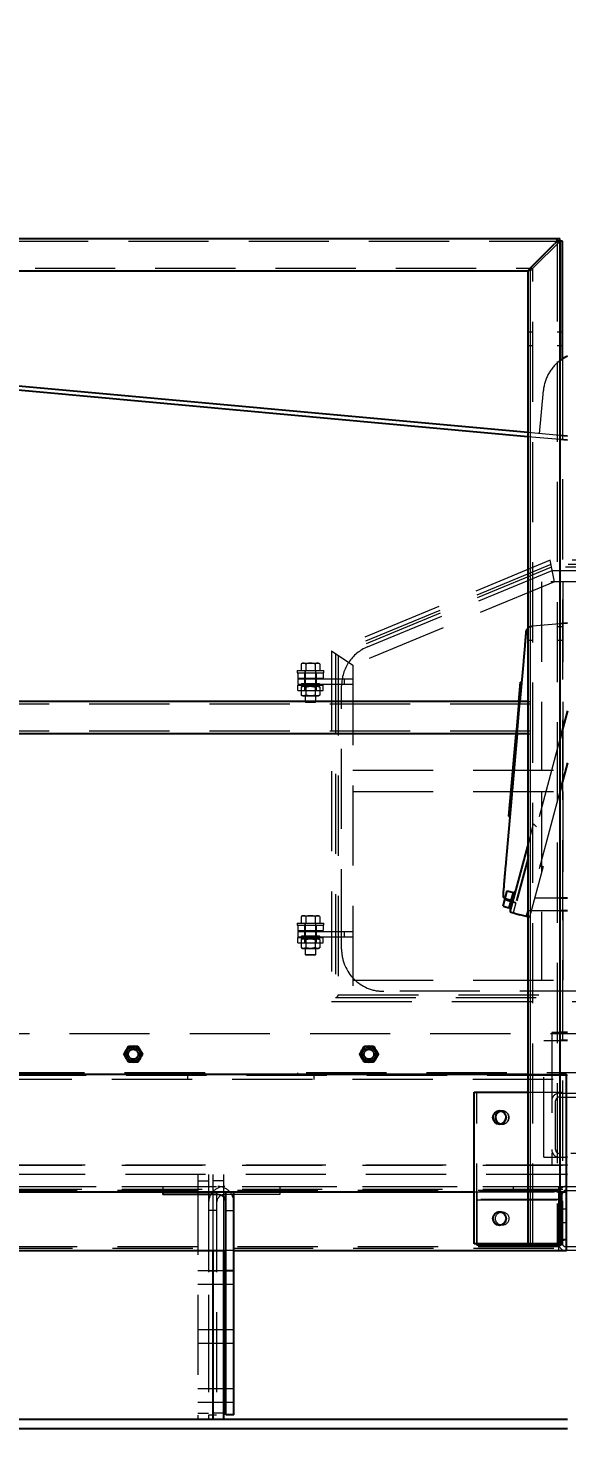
# Model space of a CAD drawing. Header units: millimetres. Extents: x 1293 to 41893, y 1011 to 26911.
# Drawn here: x 12659 to 13086, y 6143 to 7252 of the extents above; entities that cross this region are included whole.
import ezdxf

# ---------------------------------------------------------------- set-up
doc = ezdxf.new("R2010")
doc.units = ezdxf.units.MM
doc.header["$LTSCALE"] = 50
doc.linetypes.add('HIDDEN', pattern=[1.905, 1.27, -0.635])
doc.layers.add('CAPA_1', color=7, linetype='Continuous')
doc.layers.add('STRUC', color=4, linetype='Continuous')
doc.styles.add('SLDTEXTSTYLE0', font='TXT', dxfattribs={"width": 0.75})
doc.dimstyles.new('SLDDIMSTYLE0', dxfattribs={"dimtxt": 100, "dimasz": 100, "dimexe": 0, "dimexo": 0.0625, "dimgap": 25, "dimtad": 2, "dimdec": 0, "dimlfac": 1.5, "dimrnd": 1e-09, "dimzin": 12, "dimdsep": 46, "dimtxsty": 'SLDTEXTSTYLE0', "dimsah": 1, "dimcen": 0.09, "dimadec": 0, "dimazin": 3, "dimtfac": 1, "dimtdec": 0, "dimtofl": 0, "dimtmove": 0, "dimatfit": 3, "dimfxl": 1, "dimfrac": 2, "dimtolj": 1, "dimtzin": 12, "dimarcsym": 0})
doc.dimstyles.new('SLDDIMSTYLE1', dxfattribs={"dimtxt": 100, "dimasz": 100, "dimexe": 0, "dimexo": 0.0625, "dimgap": 25, "dimtad": 2, "dimdec": 4, "dimlfac": 75, "dimzin": 12, "dimdsep": 46, "dimtxsty": 'SLDTEXTSTYLE0', "dimsah": 1, "dimcen": 0.09, "dimadec": 0, "dimazin": 3, "dimtfac": 1, "dimtdec": 0, "dimtofl": 0, "dimtmove": 0, "dimatfit": 3, "dimfxl": 1, "dimfrac": 2, "dimtolj": 1, "dimtzin": 12, "dimarcsym": 0})

# ---------------------------------------------------------------- blocks, each defined once
blk = doc.blocks.new('_D_3')
at = {"layer": 'CAPA_1', "transparency": 16777216}
blk.add_arc((9899.3, 4708.5), 5214.3, 0, 13, dxfattribs=at)
for points in [[(14979.9, 5881.5), (14986.5, 5780.5), (15016.5, 5787.1)], [(15113.6, 4708.5), (15128, 4808.6), (15097.2, 4808.3)]]:
    blk.add_solid(points, dxfattribs=at)
at = {"layer": 'CAPA_1', "transparency": 16777216, "insert": (15196.8, 5413.3), "char_height": 100, "attachment_point": 1, "rotation": 276.5, "style": 'SLDTEXTSTYLE0'}
blk.add_mtext('13°', dxfattribs=at)
blk = doc.blocks.new('_D_5')
at = {"layer": 'CAPA_1', "transparency": 16777216}
for p, q in [((11574.4, 7831.2), (17588.1, 7831.2)), ((17538.1, 7831.2), (17538.1, 4708.5)), ((16485.2, 4708.5), (17588.1, 4708.5))]:
    blk.add_line(p, q, dxfattribs=at)
for points in [[(17538.1, 7831.2), (17522.7, 7731.2), (17553.4, 7731.2)], [(17538.1, 4708.5), (17553.4, 4808.5), (17522.7, 4808.5)]]:
    blk.add_solid(points, dxfattribs=at)
at = {"layer": 'CAPA_1', "transparency": 16777216, "insert": (17409.2, 6122.1), "char_height": 100, "attachment_point": 1, "rotation": 90, "style": 'SLDTEXTSTYLE0'}
blk.add_mtext('4684', dxfattribs=at)
blk = doc.blocks.new('_D_15')
at = {"layer": 'CAPA_1', "transparency": 16777216}
for p, q in [((6530.1, 8742.4), (6530.1, 9415.6)), ((16745.2, 6492), (16745.2, 9415.6)), ((6530.1, 9365.6), (16745.2, 9365.6))]:
    blk.add_line(p, q, dxfattribs=at)
for points in [[(6530.1, 9365.6), (6630.1, 9350.3), (6630.1, 9381)], [(16745.2, 9365.6), (16645.2, 9381), (16645.2, 9350.3)]]:
    blk.add_solid(points, dxfattribs=at)
at = {"layer": 'CAPA_1', "transparency": 16777216, "insert": (11452.9, 9494.6), "char_height": 100, "attachment_point": 1, "style": 'SLDTEXTSTYLE0'}
blk.add_mtext('15323', dxfattribs=at)

msp = doc.modelspace()

# ---------------------------------------------------------------- linework, layer by layer
at = {"color": 7, "linetype": 'Continuous', "lineweight": 25}
for p, q in [((10357.5921497, 7085.5262403), (13080.519483, 7085.5262403)), ((13059.095483, 7064.1902403), (13076.367483, 7081.4622403)), ((13078.399483, 7083.4942403), (13076.367483, 7081.4622403)), ((13078.399483, 7083.4942403), (13078.399483, 7085.5262403)), ((13080.431483, 7083.4942403), (13078.399483, 7083.4942403)), ((13080.431483, 7083.4942403), (13080.431483, 6289.4929069)), ((13080.519483, 7083.4942403), (13080.431483, 7083.4062403)), ((13080.519483, 7083.4942403), (13080.519483, 7085.5262403)), ((13082.551483, 7083.4942403), (13080.519483, 7083.4942403)), ((13082.551483, 6990.281271), (13082.551483, 7083.4942403)), ((10380.9601497, 7060.1262403), (13055.031483, 7060.1262403)), ((13055.031483, 7060.1262403), (13059.095483, 7064.1902403)), ((13055.031483, 7060.1262403), (13055.031483, 6289.4929069)), ((13055.031483, 6931.8951062), (12424.0365401, 6989.5070301)), ((13055.031483, 6928.7068998), (12533.2555659, 6976.3467656)), ((13086.5101497, 6929.0209999), (13080.431483, 6929.5760022)), ((13086.5101497, 6925.8327935), (13080.431483, 6926.3877958)), ((13080.431483, 6780.6716645), (13086.5101497, 6781.1681689)), ((13049.0844366, 6718.8595736), (13051.8608568, 6750.5836098)), ((13049.1082757, 6734.4251817), (13047.7460068, 6718.8595736)), ((13049.1082757, 6734.4251817), (13050.4365319, 6734.3089355)), ((13055.031483, 6718.8595736), (11730.6958163, 6718.8595736)), ((13047.917915, 6720.8238379), (13049.2461712, 6720.7075917)), ((13086.5101497, 6711.7170859), (13080.431483, 6689.031193)), ((13055.031483, 6693.4595736), (11730.6958163, 6693.4595736)), ((13037.9331271, 6591.4420602), (13046.8614827, 6693.4595736)), ((13045.5230528, 6693.4595736), (13039.808583, 6628.1646834)), ((13086.5101497, 6670.5042506), (13080.431483, 6647.8183578)), ((13039.808583, 6628.1646834), (13041.1368393, 6628.0484372)), ((13041.0522245, 6552.3690084), (13055.031483, 6604.5403113)), ((13055.031483, 6594.2371025), (13046.1800755, 6561.2032001)), ((13035.5462197, 6556.8055999), (13038.8245942, 6569.0406604)), ((13038.8245942, 6569.0406604), (13043.6542234, 6567.7465652)), ((13040.5810458, 6554.731829), (13044.221767, 6568.3191856)), ((13045.2520879, 6568.043112), (13044.221767, 6568.3191856)), ((13037.185407, 6562.9231302), (13042.0150361, 6561.6290349)), ((13040.3758488, 6555.5115047), (13043.6542234, 6567.7465652)), ((13042.3151334, 6561.2035321), (13043.3454543, 6560.9274584)), ((13042.4876794, 6561.8474826), (13043.5180003, 6561.571409)), ((13043.9025569, 6567.1278771), (13043.5161865, 6567.2314047)), ((13080.431483, 6563.458367), (13086.5101497, 6563.458367)), ((13035.5462197, 6556.8055999), (13040.3758488, 6555.5115047)), ((13040.5138856, 6556.0266652), (13040.900256, 6555.9231375)), ((13040.5810458, 6554.731829), (13041.6113667, 6554.4557554)), ((13041.0522245, 6552.3690084), (13048.7434895, 6550.1635736)), ((13055.031483, 6548.4787108), (13048.7434895, 6550.1635736)), ((13086.5101497, 6553.0969069), (13080.431483, 6553.0969069)), ((13086.5101497, 6456.7969069), (13080.431483, 6456.7969069)), ((13086.5101497, 6450.6162403), (13080.431483, 6450.6162403)), ((12737.1990249, 6442.830801), (12737.1467599, 6442.7402754)), ((12737.1467599, 6436.480801), (12737.1990249, 6436.3902754)), ((12742.7244187, 6445.9605382), (12742.6198887, 6445.9605382)), ((12748.1975475, 6442.7402754), (12748.1452825, 6442.830801)), ((12748.1452825, 6436.3902754), (12748.1975475, 6436.480801)), ((12923.8656916, 6442.830801), (12923.8134266, 6442.7402754)), ((12923.8134266, 6436.480801), (12923.8656916, 6436.3902754)), ((12929.3910854, 6445.9605382), (12929.2865554, 6445.9605382)), ((12934.8642142, 6442.7402754), (12934.8119492, 6442.830801)), ((12934.8119492, 6436.3902754), (12934.8642142, 6436.480801)), ((12742.6198887, 6433.2605382), (12742.7244187, 6433.2605382)), ((12929.2865554, 6433.2605382), (12929.3910854, 6433.2605382)), ((11730.6958163, 6423.7929069), (13055.031483, 6423.7929069)), ((13080.431483, 6423.7929069), (13085.7268163, 6423.7929069)), ((13085.7268163, 6284.0929069), (13085.7268163, 6423.7929069)), ((13012.6981497, 6289.4929069), (13012.6981497, 6409.4929069)), ((13012.6981497, 6409.4929069), (13055.031483, 6409.4929069)), ((13086.5101497, 6357.9909069), (13085.7268163, 6357.9909069)), ((11773.0291497, 6330.6595736), (13012.6981497, 6330.6595736)), ((12766.043483, 6330.6595736), (12766.043483, 6328.5429069)), ((12809.693483, 6328.5429069), (12766.043483, 6328.5429069)), ((12816.043483, 6154.0929069), (12816.043483, 6330.6595736)), ((12822.393483, 6154.0929069), (12822.393483, 6330.6595736)), ((13081.493483, 6330.8289069), (13080.431483, 6330.8289069)), ((13080.431483, 6330.6595736), (13085.7268163, 6330.6595736)), ((13081.493483, 6330.8289069), (13081.493483, 6288.4955736)), ((13085.7268163, 6292.5595736), (13083.606763, 6292.5595736)), ((12089.0601497, 6284.0929069), (12816.043483, 6284.0929069)), ((12822.393483, 6284.0929069), (13085.7268163, 6284.0929069)), ((13080.431483, 6289.4929069), (13012.6981497, 6289.4929069)), ((13014.8268163, 6289.4929069), (13014.8268163, 6288.4955736)), ((13081.493483, 6288.4955736), (13014.8268163, 6288.4955736)), ((12822.393483, 6268.2262403), (12816.043483, 6268.2262403)), ((12822.393483, 6154.0929069), (12816.043483, 6154.0929069))]:
    msp.add_line(p, q, dxfattribs=at)
at = {"color": 1, "linetype": 'HIDDEN', "lineweight": 18}
for p, q in [((10357.5921497, 7083.4942403), (13078.399483, 7083.4942403)), ((13061.215483, 7064.1902403), (13078.487483, 7081.4622403)), ((13078.399483, 7083.4942403), (13078.399483, 6289.4929069)), ((13080.431483, 7083.4062403), (13078.487483, 7081.4622403)), ((13080.519483, 7083.4942403), (13080.431483, 7083.4942403)), ((13080.519483, 6289.4929069), (13080.519483, 7083.4942403)), ((10378.9281497, 7062.1582403), (13059.183483, 7062.1582403)), ((13057.151483, 7060.1262403), (13055.031483, 7060.1262403)), ((13057.063483, 7062.1582403), (13057.063483, 6289.4929069)), ((13057.151483, 7060.1262403), (13061.215483, 7064.1902403)), ((13057.151483, 6289.4929069), (13057.151483, 7060.1262403)), ((13059.183483, 6289.4929069), (13059.183483, 7062.1582403)), ((13057.063483, 7011.4512403), (13055.031483, 7011.4512403)), ((13059.183483, 7011.4512403), (13057.151483, 7011.4512403)), ((13080.431483, 7011.4512403), (13078.399483, 7011.4512403)), ((13082.551483, 7011.4512403), (13080.519483, 7011.4512403)), ((13055.031483, 7000.8679069), (13057.063483, 7000.8679069)), ((13057.151483, 7000.8679069), (13059.183483, 7000.8679069)), ((13078.399483, 7000.8679069), (13080.431483, 7000.8679069)), ((13080.519483, 7000.8679069), (13082.551483, 7000.8679069)), ((13082.551483, 6990.281271), (13082.551483, 6289.4929069)), ((13064.3050136, 6931.0484022), (13067.4328372, 6965.3059082)), ((13080.431483, 6929.5760022), (13055.031483, 6931.8951062)), ((13080.431483, 6926.3877958), (13055.031483, 6928.7068998)), ((13072.7475215, 6830.7855382), (12899.6721537, 6759.0953735)), ((13073.3790682, 6827.6105382), (12902.8471537, 6756.9739064)), ((13073.8000994, 6825.4938715), (12904.9638204, 6755.5595949)), ((13249.0054871, 6830.7855382), (13072.7475215, 6830.7855382)), ((13076.1157709, 6813.8522048), (13072.7475215, 6830.7855382)), ((13245.8304871, 6827.6105382), (13073.3790682, 6827.6105382)), ((13243.7138204, 6825.4938715), (13073.8000994, 6825.4938715)), ((13076.1157709, 6813.8522048), (12916.6054871, 6747.7808819)), ((12928.2493727, 6762.2733076), (13074.3388204, 6822.7855382)), ((13065.8721537, 6813.8522048), (13065.8721537, 6664.5855382)), ((13232.0721537, 6813.8522048), (13065.8721537, 6813.8522048)), ((13074.3388204, 6822.7855382), (13207.6721537, 6822.7855382)), ((13082.8054871, 6813.8522048), (13082.8054871, 6664.5855382)), ((13058.79375, 6778.9042983), (13080.431483, 6780.6716645)), ((13057.063483, 6778.1179069), (13055.031483, 6778.1179069)), ((13059.183483, 6778.1179069), (13057.151483, 6778.1179069)), ((13080.431483, 6778.1179069), (13078.399483, 6778.1179069)), ((13082.551483, 6778.1179069), (13080.519483, 6778.1179069)), ((12899.6721537, 6759.0953735), (12916.6054871, 6747.7808819)), ((12899.6721537, 6759.0953735), (12899.6721537, 6481.4522048)), ((12902.8471537, 6756.9739064), (12902.8471537, 6481.4522048)), ((13055.031483, 6767.5345736), (13057.063483, 6767.5345736)), ((13057.151483, 6767.5345736), (13059.183483, 6767.5345736)), ((13078.399483, 6767.5345736), (13080.431483, 6767.5345736)), ((13080.519483, 6767.5345736), (13082.551483, 6767.5345736)), ((12876.655272, 6749.3172182), (12875.6731386, 6748.7501832)), ((12875.6731386, 6748.7501832), (12875.6731386, 6743.4955382)), ((12876.655272, 6749.3172182), (12889.3557022, 6749.3172182)), ((12879.3393129, 6748.7501832), (12879.3393129, 6743.4955382)), ((12886.6716613, 6748.7501832), (12886.6716613, 6743.4955382)), ((12890.3378355, 6748.7501832), (12889.3557022, 6749.3172182)), ((12890.3378355, 6748.7501832), (12890.3378355, 6743.4955382)), ((12904.9638204, 6755.5595949), (12904.9638204, 6481.4522048)), ((12916.6054871, 6747.7808819), (12916.6054871, 6481.4522048)), ((12872.4221537, 6743.4955382), (12893.5888204, 6743.4955382)), ((12872.4221537, 6743.4955382), (12872.4221537, 6741.8022048)), ((12872.4221537, 6741.8022048), (12893.5888204, 6741.8022048)), ((12873.0054871, 6741.8022048), (12873.0054871, 6737.5688715)), ((12873.0054871, 6737.5688715), (12893.0054871, 6737.5688715)), ((12873.0054871, 6736.9022048), (12916.6054871, 6736.9022048)), ((12873.0054871, 6736.9022048), (12873.0054871, 6732.6688715)), ((12878.2429871, 6741.8022048), (12878.2429871, 6737.5688715)), ((12878.2429871, 6736.9022048), (12878.2429871, 6732.6688715)), ((12878.6874871, 6743.4955382), (12878.6874871, 6741.8022048)), ((12878.7721537, 6743.4955382), (12878.7721537, 6731.0834048)), ((12887.2388204, 6731.0834048), (12887.2388204, 6743.4955382)), ((12887.3234871, 6741.8022048), (12887.3234871, 6743.4955382)), ((12887.7679871, 6737.5688715), (12887.7679871, 6741.8022048)), ((12887.7679871, 6732.6688715), (12887.7679871, 6736.9022048)), ((12893.0054871, 6741.8022048), (12893.0054871, 6737.5688715)), ((12893.5888204, 6741.8022048), (12893.5888204, 6743.4955382)), ((12909.9388204, 6732.6688715), (12909.9388204, 6736.9022048)), ((12873.0054871, 6732.6688715), (12916.6054871, 6732.6688715)), ((12873.0054871, 6732.0022048), (12893.0054871, 6732.0022048)), ((12873.0054871, 6727.7688715), (12873.0054871, 6732.0022048)), ((12873.0054871, 6727.7688715), (12893.0054871, 6727.7688715)), ((12876.1686537, 6733.3355382), (12875.6394871, 6732.8063715)), ((12882.9474871, 6732.8063715), (12875.6394871, 6732.8063715)), ((12875.6394871, 6732.8063715), (12875.6394871, 6731.6125715)), ((12875.6394871, 6731.6125715), (12882.9474871, 6731.6125715)), ((12875.6394871, 6731.6125715), (12876.1686537, 6731.0834048)), ((12876.7028084, 6731.0834048), (12875.6733537, 6730.4890489)), ((12875.6733537, 6730.4890489), (12875.6733537, 6723.9561608)), ((12875.6733537, 6723.9561608), (12876.7028084, 6723.3618048)), ((12876.1686537, 6733.3355382), (12882.9677204, 6733.3355382)), ((12882.9516537, 6731.0834048), (12876.1686537, 6731.0834048)), ((12878.2091204, 6733.3355382), (12878.7382871, 6732.8063715)), ((12878.7382871, 6731.6125715), (12878.2091204, 6731.0834048)), ((12878.2429871, 6732.0022048), (12878.2429871, 6727.7688715)), ((12878.7382871, 6732.8063715), (12878.7382871, 6731.6125715)), ((12879.3390978, 6730.4888626), (12879.3390978, 6723.956347)), ((12882.9516537, 6733.3355382), (12882.9474871, 6732.8063715)), ((12882.9474871, 6731.6125715), (12882.9474871, 6732.8063715)), ((12882.9474871, 6731.6125715), (12882.9516537, 6731.0834048)), ((12882.9558597, 6731.0834048), (12882.9516537, 6731.0834048)), ((12882.9558597, 6731.0834048), (12889.8423204, 6731.0834048)), ((12882.9718871, 6732.8063715), (12882.9677204, 6733.3355382)), ((12882.9677204, 6731.0834048), (12882.9718871, 6731.6125715)), ((12882.9718871, 6732.8063715), (12882.9718871, 6731.6125715)), ((12883.0054871, 6731.0834048), (12883.0054871, 6733.3355382)), ((12883.0054871, 6733.3355382), (12889.8423204, 6733.3355382)), ((12890.3714871, 6732.8063715), (12883.0054871, 6732.8063715)), ((12883.0054871, 6731.6125715), (12890.3714871, 6731.6125715)), ((12886.6718764, 6730.4888626), (12886.6718764, 6723.956347)), ((12887.2726871, 6732.8063715), (12887.8018537, 6733.3355382)), ((12887.2726871, 6731.6125715), (12887.2726871, 6732.8063715)), ((12887.8018537, 6731.0834048), (12887.2726871, 6731.6125715)), ((12887.7679871, 6727.7688715), (12887.7679871, 6732.0022048)), ((12890.3376204, 6730.4890489), (12889.3081657, 6731.0834048)), ((12889.3081657, 6723.3618048), (12890.3376204, 6723.9561608)), ((12890.3714871, 6732.8063715), (12889.8423204, 6733.3355382)), ((12889.8423204, 6731.0834048), (12890.3714871, 6731.6125715)), ((12890.3376204, 6730.4890489), (12890.3376204, 6723.9561608)), ((12890.3714871, 6731.6125715), (12890.3714871, 6732.8063715)), ((12893.0054871, 6727.7688715), (12893.0054871, 6732.0022048)), ((12907.6721537, 6522.7855382), (12907.6721537, 6731.4773232)), ((13057.151483, 6716.8275736), (11730.6958163, 6716.8275736)), ((12876.7028084, 6723.3618048), (12889.3081657, 6723.3618048)), ((12878.7721537, 6723.3618048), (12878.7721537, 6718.6255515)), ((12878.7721537, 6718.6255515), (12887.2388204, 6718.6255515)), ((12878.7721537, 6718.6255515), (12879.3013204, 6718.0963848)), ((12886.7096537, 6718.0963848), (12879.3013204, 6718.0963848)), ((12886.7096537, 6718.0963848), (12887.2388204, 6718.6255515)), ((12887.2388204, 6718.6255515), (12887.2388204, 6723.3618048)), ((13047.7460068, 6718.8595736), (13045.5230528, 6693.4595736)), ((13046.8614827, 6693.4595736), (13049.0844366, 6718.8595736)), ((13055.031483, 6718.8595736), (13057.151483, 6718.8595736)), ((13047.1274411, 6711.7916956), (13048.4556974, 6711.6754494)), ((13057.151483, 6695.4915736), (11730.6958163, 6695.4915736)), ((13045.9370805, 6698.1903518), (13047.2653367, 6698.0741056)), ((13055.031483, 6693.4595736), (13057.151483, 6693.4595736)), ((13044.9606128, 6687.0329995), (13046.288869, 6686.9167533)), ((13080.431483, 6689.031193), (13055.031483, 6594.2371025)), ((13043.7702521, 6673.4316557), (13045.0985083, 6673.3154095)), ((12916.6054871, 6664.5855382), (13232.0721537, 6664.5855382)), ((13042.9797782, 6664.3995133), (13044.3080345, 6664.2832672)), ((12916.6054871, 6647.6522048), (13232.0721537, 6647.6522048)), ((13041.7894176, 6650.7981695), (13043.1176738, 6650.6819234)), ((13080.431483, 6647.8183578), (13056.4832843, 6558.4424636)), ((13065.8721537, 6647.6522048), (13065.8721537, 6498.3855382)), ((13082.8054871, 6647.6522048), (13082.8054871, 6498.3855382)), ((13040.9989437, 6641.7660272), (13042.3271999, 6641.649781)), ((13055.031483, 6604.5403113), (13059.7143712, 6622.017088)), ((13059.7143712, 6622.017088), (13061.8825368, 6619.8055834)), ((13067.2511512, 6588.3254812), (13056.4708961, 6548.0930212)), ((13045.6624374, 6559.2713485), (13039.6820652, 6560.8737844)), ((13041.2712299, 6557.3076312), (13042.3015508, 6557.0315576)), ((13044.5619038, 6565.4673098), (13043.5315829, 6565.7433834)), ((13045.7456934, 6559.5820639), (13043.6159795, 6551.6338634)), ((13060.5880281, 6563.458367), (13080.431483, 6563.458367)), ((12876.655272, 6549.3172182), (12875.6731386, 6548.7501832)), ((12875.6731386, 6548.7501832), (12875.6731386, 6543.4955382)), ((12876.655272, 6549.3172182), (12889.3557022, 6549.3172182)), ((12879.3393129, 6548.7501832), (12879.3393129, 6543.4955382)), ((12886.6716613, 6548.7501832), (12886.6716613, 6543.4955382)), ((12890.3378355, 6548.7501832), (12889.3557022, 6549.3172182)), ((12890.3378355, 6548.7501832), (12890.3378355, 6543.4955382)), ((13053.8950939, 6548.7832054), (13055.0509467, 6553.0969069)), ((13055.031483, 6548.4787108), (13056.4708961, 6548.0930212)), ((13080.431483, 6553.0969069), (13055.0509467, 6553.0969069)), ((12872.4221537, 6543.4955382), (12893.5888204, 6543.4955382)), ((12872.4221537, 6543.4955382), (12872.4221537, 6541.8022048)), ((12872.4221537, 6541.8022048), (12893.5888204, 6541.8022048)), ((12873.0054871, 6541.8022048), (12873.0054871, 6537.5688715)), ((12873.0054871, 6537.5688715), (12893.0054871, 6537.5688715)), ((12873.0054871, 6536.9022048), (12916.6054871, 6536.9022048)), ((12873.0054871, 6536.9022048), (12873.0054871, 6532.6688715)), ((12878.2429871, 6541.8022048), (12878.2429871, 6537.5688715)), ((12878.2429871, 6536.9022048), (12878.2429871, 6532.6688715)), ((12878.6874871, 6543.4955382), (12878.6874871, 6541.8022048)), ((12878.7721537, 6543.4955382), (12878.7721537, 6531.0834048)), ((12887.2388204, 6531.0834048), (12887.2388204, 6543.4955382)), ((12887.3234871, 6541.8022048), (12887.3234871, 6543.4955382)), ((12887.7679871, 6537.5688715), (12887.7679871, 6541.8022048)), ((12887.7679871, 6532.6688715), (12887.7679871, 6536.9022048)), ((12893.0054871, 6541.8022048), (12893.0054871, 6537.5688715)), ((12893.5888204, 6541.8022048), (12893.5888204, 6543.4955382)), ((12909.9388204, 6532.6688715), (12909.9388204, 6536.9022048)), ((12873.0054871, 6532.6688715), (12916.6054871, 6532.6688715)), ((12873.0054871, 6532.0022048), (12893.0054871, 6532.0022048)), ((12873.0054871, 6527.7688715), (12873.0054871, 6532.0022048)), ((12873.0054871, 6527.7688715), (12893.0054871, 6527.7688715)), ((12876.1686537, 6533.3355382), (12875.6394871, 6532.8063715)), ((12882.9474871, 6532.8063715), (12875.6394871, 6532.8063715)), ((12875.6394871, 6532.8063715), (12875.6394871, 6531.6125715)), ((12875.6394871, 6531.6125715), (12882.9474871, 6531.6125715)), ((12875.6394871, 6531.6125715), (12876.1686537, 6531.0834048)), ((12876.7028084, 6531.0834048), (12875.6733537, 6530.4890489)), ((12875.6733537, 6530.4890489), (12875.6733537, 6523.9561608)), ((12875.6733537, 6523.9561608), (12876.7028084, 6523.3618048)), ((12876.1686537, 6533.3355382), (12882.9516537, 6533.3355382)), ((12882.9516537, 6531.0834048), (12876.1686537, 6531.0834048)), ((12878.2091204, 6533.3355382), (12878.7382871, 6532.8063715)), ((12878.7382871, 6531.6125715), (12878.2091204, 6531.0834048)), ((12878.2429871, 6532.0022048), (12878.2429871, 6527.7688715)), ((12878.7382871, 6532.8063715), (12878.7382871, 6531.6125715)), ((12879.3390978, 6530.4888626), (12879.3390978, 6523.956347)), ((12882.9516537, 6533.3355382), (12882.9474871, 6532.8063715)), ((12882.9474871, 6531.6125715), (12882.9474871, 6532.8063715)), ((12882.9474871, 6531.6125715), (12882.9516537, 6531.0834048)), ((12882.9516537, 6533.3355382), (12882.9677204, 6533.3355382)), ((12882.9558597, 6531.0834048), (12882.9516537, 6531.0834048)), ((12882.9558597, 6531.0834048), (12883.0054871, 6531.0834048)), ((12882.9718871, 6532.8063715), (12882.9677204, 6533.3355382)), ((12882.9677204, 6531.0834048), (12882.9718871, 6531.6125715)), ((12882.9718871, 6532.8063715), (12882.9718871, 6531.6125715)), ((12883.0054871, 6533.3355382), (12889.8423204, 6533.3355382)), ((12883.0054871, 6531.0834048), (12883.0054871, 6533.3355382)), ((12890.3714871, 6532.8063715), (12883.0054871, 6532.8063715)), ((12883.0054871, 6531.6125715), (12890.3714871, 6531.6125715)), ((12889.8423204, 6531.0834048), (12883.0054871, 6531.0834048)), ((12886.6718764, 6530.4888626), (12886.6718764, 6523.956347)), ((12887.2726871, 6532.8063715), (12887.8018537, 6533.3355382)), ((12887.2726871, 6531.6125715), (12887.2726871, 6532.8063715)), ((12887.8018537, 6531.0834048), (12887.2726871, 6531.6125715)), ((12887.7679871, 6527.7688715), (12887.7679871, 6532.0022048)), ((12890.3376204, 6530.4890489), (12889.3081657, 6531.0834048)), ((12889.3081657, 6523.3618048), (12890.3376204, 6523.9561608)), ((12890.3714871, 6532.8063715), (12889.8423204, 6533.3355382)), ((12889.8423204, 6531.0834048), (12890.3714871, 6531.6125715)), ((12890.3376204, 6530.4890489), (12890.3376204, 6523.9561608)), ((12890.3714871, 6531.6125715), (12890.3714871, 6532.8063715)), ((12893.0054871, 6527.7688715), (12893.0054871, 6532.0022048)), ((12876.7028084, 6523.3618048), (12889.3081657, 6523.3618048)), ((12878.7721537, 6523.3618048), (12878.7721537, 6518.6255515)), ((12878.7721537, 6518.6255515), (12887.2388204, 6518.6255515)), ((12878.7721537, 6518.6255515), (12879.3013204, 6518.0963848)), ((12886.7096537, 6518.0963848), (12879.3013204, 6518.0963848)), ((12886.7096537, 6518.0963848), (12887.2388204, 6518.6255515)), ((12887.2388204, 6518.6255515), (12887.2388204, 6523.3618048)), ((12916.6054871, 6498.3855382), (13232.0721537, 6498.3855382)), ((12899.6721537, 6481.4522048), (13249.0054871, 6481.4522048)), ((12902.8471537, 6484.6272048), (13245.8304871, 6484.6272048)), ((12904.9638204, 6486.7438715), (13243.7138204, 6486.7438715)), ((13207.6721537, 6489.4522048), (12941.0054871, 6489.4522048)), ((12501.6721537, 6456.1188715), (13170.3388204, 6456.1188715)), ((13067.7268228, 6450.6162403), (13080.431483, 6450.6162403)), ((13067.7268228, 6357.9909069), (13067.7268228, 6450.6162403)), ((13080.431483, 6456.7969069), (13074.0768228, 6456.7969069)), ((13074.0768228, 6456.7969069), (13074.0768228, 6351.8102403)), ((12799.3388204, 6424.7855382), (12538.3388204, 6424.7855382)), ((12799.3388204, 6424.7855382), (12799.3388204, 6422.7855382)), ((12872.6721537, 6424.7855382), (12872.6721537, 6422.7855382)), ((13133.6721537, 6424.7855382), (12872.6721537, 6424.7855382)), ((13753.1804871, 6422.7855382), (11114.4971537, 6422.7855382)), ((13170.3388204, 6419.6105382), (12501.6721537, 6419.6105382)), ((12786.0054871, 6419.6105382), (12786.0054871, 6422.7855382)), ((12886.0054871, 6419.6105382), (12886.0054871, 6422.7855382)), ((13055.031483, 6423.7929069), (13080.431483, 6423.7929069)), ((13014.8181497, 6289.4929069), (13014.8181497, 6409.4929069)), ((13055.031483, 6409.4929069), (13082.551483, 6409.4929069)), ((13077.1248228, 6364.0869069), (13077.1248228, 6402.6949069)), ((13080.1728228, 6408.7909069), (13152.6474895, 6408.7909069)), ((13080.1728228, 6405.7429069), (13152.6474895, 6405.7429069)), ((13067.7268228, 6357.9909069), (13085.7268163, 6357.9909069)), ((13152.6474895, 6361.0389069), (13080.1728228, 6361.0389069)), ((10352.393483, 6351.8262403), (13085.7268163, 6351.8262403)), ((10352.393483, 6334.8929069), (13085.7268163, 6334.8929069)), ((10352.393483, 6332.8609069), (13085.7268163, 6332.8609069)), ((12766.043483, 6334.8929069), (12766.043483, 6330.6595736)), ((12802.393483, 6330.6595736), (12802.393483, 6154.0929069)), ((12808.743483, 6330.6595736), (12808.743483, 6154.0929069)), ((12858.743483, 6328.5429069), (12815.093483, 6328.5429069)), ((12858.743483, 6334.8929069), (12858.743483, 6328.5429069)), ((13012.6981497, 6330.6595736), (13080.431483, 6330.6595736)), ((13080.431483, 6330.8289069), (13014.8268163, 6330.8289069)), ((13014.8268163, 6330.8289069), (13014.8268163, 6289.4929069)), ((13081.493483, 6324.4789069), (13014.8268163, 6324.4789069)), ((13014.8268163, 6324.3095736), (13081.493483, 6324.3095736)), ((13043.393483, 6334.8929069), (13043.393483, 6332.7728536)), ((12808.743483, 6315.8429069), (12802.393483, 6315.8429069)), ((12816.043483, 6315.8429069), (12822.393483, 6315.8429069)), ((13085.7268163, 6316.8512403), (13081.493483, 6316.8512403)), ((13081.493483, 6306.2679069), (13085.7268163, 6306.2679069)), ((12440.5961497, 6286.1249069), (13085.7268163, 6286.1249069)), ((12822.393483, 6284.0929069), (12816.043483, 6284.0929069)), ((13014.8268163, 6288.3262403), (13014.8268163, 6288.4955736)), ((13014.8268163, 6288.3262403), (13081.493483, 6288.3262403)), ((13082.551483, 6289.4929069), (13080.431483, 6289.4929069)), ((13081.493483, 6288.3262403), (13081.493483, 6288.4955736)), ((12802.393483, 6268.2262403), (12808.743483, 6268.2262403)), ((12805.8601497, 6268.0512403), (12802.393483, 6268.0512403)), ((12822.393483, 6268.0512403), (12816.043483, 6268.0512403)), ((12802.393483, 6257.4679069), (12805.8601497, 6257.4679069)), ((12816.043483, 6257.4679069), (12822.393483, 6257.4679069)), ((12805.8601497, 6221.3845736), (12802.393483, 6221.3845736)), ((12822.393483, 6221.3845736), (12816.043483, 6221.3845736)), ((12802.393483, 6210.8012403), (12805.8601497, 6210.8012403)), ((12816.043483, 6210.8012403), (12822.393483, 6210.8012403)), ((12805.8601497, 6174.7179069), (12802.393483, 6174.7179069)), ((12822.393483, 6174.7179069), (12816.043483, 6174.7179069)), ((12802.393483, 6164.1345736), (12805.8601497, 6164.1345736)), ((12816.043483, 6164.1345736), (12822.393483, 6164.1345736)), ((12802.393483, 6154.0929069), (12808.743483, 6154.0929069))]:
    msp.add_line(p, q, dxfattribs=at)
for centre, radius in [((12742.6721537, 6439.6105382), 6.3026787), ((12742.6721537, 6439.6105382), 5.2916667), ((12742.6721537, 6439.6105382), 4.2333333), ((12742.6721537, 6439.6105382), 3.7041667), ((12929.3388204, 6439.6105382), 6.3026787), ((12929.3388204, 6439.6105382), 5.2916667), ((12929.3388204, 6439.6105382), 4.2333333), ((12929.3388204, 6439.6105382), 3.7041667), ((13034.8181497, 6389.4929069), 5.2916667), ((13034.8181497, 6309.4929069), 5.2916667), ((13034.8268163, 6309.4929069), 5.2916667)]:
    msp.add_circle(centre, radius, dxfattribs=at)
at = {"color": 7, "linetype": 'Continuous', "lineweight": 25}
for centre in [(13032.6981497, 6389.4929069), (13032.6981497, 6309.4929069)]:
    msp.add_circle(centre, 5.2916667, dxfattribs=at)
for centre, radius, start, end in [((13100.628095, 6962.2750715), 33.3333333, 115.0581813282, 127.2935148632), ((12742.6721537, 6439.6105382), 6.3502151, 150.4715742458, 209.5284257542), ((12742.6721537, 6439.6105382), 6.3502151, 90.4715742458, 149.5284257542), ((12742.6721537, 6439.6105382), 6.3502151, 210.4715742458, 269.5284257543), ((12742.6721537, 6439.6105382), 6.3502151, 30.4715742458, 89.5284257542), ((12742.6721537, 6439.6105382), 6.3502151, 270.4715742458, 329.5284257542), ((12742.6721537, 6439.6105382), 6.3502151, 330.4715742458, 29.5284257542), ((12929.3388204, 6439.6105382), 6.3502151, 150.4715742458, 209.5284257542), ((12929.3388204, 6439.6105382), 6.3502151, 90.4715742458, 149.5284257542), ((12929.3388204, 6439.6105382), 6.3502151, 210.4715742458, 269.5284257542), ((12929.3388204, 6439.6105382), 6.3502151, 30.4715742458, 89.5284257543), ((12929.3388204, 6439.6105382), 6.3502151, 270.4715742457, 329.5284257542), ((12929.3388204, 6439.6105382), 6.3502151, 330.4715742458, 29.5284257542), ((13034.8268163, 6389.4929069), 5.2916667, 101.6032718064, 253.7954941704), ((13032.693483, 6389.6622403), 5.2916667, 180.5740813911, 0), ((12809.693483, 6322.1929069), 6.35, 0, 90), ((13077.2601497, 6326.4262403), 4.2333333, 0, 41.4845943734), ((13032.693483, 6309.6622403), 5.2916667, 181.5348943233, 0), ((13083.606763, 6294.6728536), 2.11328, 180, 270)]:
    msp.add_arc(centre, radius, start, end, dxfattribs=at)
at = {"color": 1, "linetype": 'HIDDEN', "lineweight": 18}
for centre, radius, start, end in [((13100.628095, 6962.2750715), 33.3333333, 127.2935148632, 174.7831702053), ((12941.0054871, 6731.4773232), 33.3333333, 112.5, 180), ((12941.0054871, 6522.7855382), 33.3333333, 180, 270), ((12902.8471537, 6486.7438715), 2.1166667, 270, 0), ((13080.1728228, 6402.6949069), 6.096, 90, 180), ((13080.1728228, 6402.6949069), 3.048, 90, 180), ((13032.693483, 6389.6622403), 5.2916667, 0, 180.5740813911), ((13034.8268163, 6389.4929069), 5.2916667, 253.7955086005, 101.6032718064), ((13080.1728228, 6364.0869069), 6.096, 180, 270), ((13080.1728228, 6364.0869069), 3.048, 180, 270), ((12815.093483, 6322.1929069), 12.7, 90, 180), ((12815.093483, 6322.1929069), 6.35, 90, 180), ((12809.693483, 6322.1929069), 12.7, 0, 90), ((13045.506763, 6332.7728536), 2.11328, 180, 270), ((13077.2601497, 6326.4262403), 4.2333333, 41.4845943734, 90), ((13032.693483, 6309.6622403), 5.2916667, 0, 181.5348943233)]:
    msp.add_arc(centre, radius, start, end, dxfattribs=at)
at = {"color": 7, "linetype": 'Continuous', "lineweight": 25}
for points, knots in [([(13051.8608568, 6750.5836098), (13051.9752905, 6751.8911574), (13052.2094931, 6754.567212), (13052.5560451, 6758.5269972), (13052.8918259, 6762.3637084), (13053.1997863, 6765.882537), (13053.4624451, 6768.8837387), (13053.6690966, 6771.2449883), (13053.812917, 6772.8883138), (13053.8994683, 6773.87727), (13053.909837, 6773.9957446), (13053.9149049, 6774.053652)], [0, 0, 0, 0, 0.10526166694, 0.21543075475, 0.32934023731, 0.44558027214, 0.56258379449, 0.67667876764, 0.78846434851, 0.89660672517, 1, 1, 1, 1]), ([(13053.9149049, 6774.053652), (13054.0143252, 6774.681112), (13054.1726417, 6775.6802762), (13054.7986124, 6776.4605358), (13055.031483, 6776.7508041)], [0, 0, 0, 0, 0.6279848866, 1, 1, 1, 1]), ([(13036.3773612, 6573.6655098), (13036.4551739, 6574.5546158), (13036.6123573, 6576.3506307), (13036.887331, 6579.4925454), (13037.2027746, 6583.096879), (13037.5552004, 6587.1237801), (13037.8077587, 6590.0095719), (13037.9331271, 6591.4420602)], [0, 0, 0, 0, 0.1831661528, 0.3699999078, 0.5587434402, 0.7809630929, 1, 1, 1, 1]), ([(13035.7494085, 6566.4903734), (13035.7537265, 6566.539711), (13035.7624212, 6566.6390586), (13035.8330868, 6567.4465016), (13035.9533391, 6568.8205329), (13036.1292309, 6570.8303137), (13036.2952191, 6572.726935), (13036.3773612, 6573.6655098)], [0, 0, 0, 0, 0.18568484031, 0.37390032454, 0.56277868374, 0.78363373437, 1, 1, 1, 1]), ([(13037.0906088, 6562.5693386), (13036.9534344, 6562.6974295), (13036.3637404, 6563.2480749), (13035.794881, 6564.6382434), (13035.764566, 6565.8729967), (13035.7494085, 6566.4903734)], [0, 0, 0, 0, 0.1316183441, 0.565809172, 1, 1, 1, 1]), ([(12735.3398053, 6439.6105382), (12735.4540548, 6439.808424), (12736.0423268, 6440.827341), (12736.6539341, 6441.8866759), (12737.1467599, 6442.7402754)], [0, 0, 0, 0, 0.1942119601, 1, 1, 1, 1]), ([(12737.1467599, 6436.480801), (12736.9416416, 6436.8360764), (12736.3296992, 6437.8959917), (12735.7350997, 6438.9258682), (12735.3398053, 6439.6105382)], [0, 0, 0, 0, 0.3351922062, 1, 1, 1, 1]), ([(12737.1990249, 6442.830801), (12737.4041432, 6443.1860764), (12738.0160857, 6444.2459917), (12738.6106852, 6445.2758682), (12739.0059795, 6445.9605382)], [0, 0, 0, 0, 0.3351922062, 1, 1, 1, 1]), ([(12739.0059795, 6433.2605382), (12738.8917301, 6433.458424), (12738.3034581, 6434.477341), (12737.6918508, 6435.5366759), (12737.1990249, 6436.3902754)], [0, 0, 0, 0, 0.1942119601, 1, 1, 1, 1]), ([(12739.0059795, 6445.9605382), (12739.4306534, 6445.9605382), (12740.6116315, 6445.9605382), (12741.8358763, 6445.9605382), (12742.6198887, 6445.9605382)], [0, 0, 0, 0, 0.3595950484, 1, 1, 1, 1]), ([(12742.7244187, 6445.9605382), (12743.3483193, 6445.9605382), (12744.5728074, 6445.9605382), (12745.7573386, 6445.9605382), (12746.3383279, 6445.9605382)], [0, 0, 0, 0, 0.5095195514, 1, 1, 1, 1]), ([(12746.3383279, 6445.9605382), (12746.4525774, 6445.7626523), (12747.0408494, 6444.7437353), (12747.6524567, 6443.6844004), (12748.1452825, 6442.830801)], [0, 0, 0, 0, 0.1942119601, 1, 1, 1, 1]), ([(12748.1452825, 6436.3902754), (12747.9401642, 6436.035), (12747.3282218, 6434.9750846), (12746.7336223, 6433.9452081), (12746.3383279, 6433.2605382)], [0, 0, 0, 0, 0.3351922062, 1, 1, 1, 1]), ([(12748.1975475, 6442.7402754), (12748.4026659, 6442.385), (12749.0146083, 6441.3250846), (12749.6092078, 6440.2952081), (12750.0045022, 6439.6105382)], [0, 0, 0, 0, 0.3351922062, 1, 1, 1, 1]), ([(12750.0045022, 6439.6105382), (12749.8902527, 6439.4126523), (12749.3019807, 6438.3937353), (12748.6903734, 6437.3344004), (12748.1975475, 6436.480801)], [0, 0, 0, 0, 0.1942119601, 1, 1, 1, 1]), ([(12922.006472, 6439.6105382), (12922.1207214, 6439.808424), (12922.7089934, 6440.827341), (12923.3206007, 6441.8866759), (12923.8134266, 6442.7402754)], [0, 0, 0, 0, 0.1942119601, 1, 1, 1, 1]), ([(12923.8134266, 6436.480801), (12923.6083083, 6436.8360764), (12922.9963658, 6437.8959917), (12922.4017664, 6438.9258682), (12922.006472, 6439.6105382)], [0, 0, 0, 0, 0.3351922062, 1, 1, 1, 1]), ([(12923.8656916, 6442.830801), (12924.0708099, 6443.1860764), (12924.6827523, 6444.2459917), (12925.2773518, 6445.2758682), (12925.6726462, 6445.9605382)], [0, 0, 0, 0, 0.3351922062, 1, 1, 1, 1]), ([(12925.6726462, 6433.2605382), (12925.5583967, 6433.458424), (12924.9701247, 6434.477341), (12924.3585174, 6435.5366759), (12923.8656916, 6436.3902754)], [0, 0, 0, 0, 0.1942119601, 1, 1, 1, 1]), ([(12925.6726462, 6445.9605382), (12926.0973201, 6445.9605382), (12927.2782982, 6445.9605382), (12928.502543, 6445.9605382), (12929.2865554, 6445.9605382)], [0, 0, 0, 0, 0.3595950484, 1, 1, 1, 1]), ([(12929.3910854, 6445.9605382), (12930.014986, 6445.9605382), (12931.2394741, 6445.9605382), (12932.4240052, 6445.9605382), (12933.0049946, 6445.9605382)], [0, 0, 0, 0, 0.5095195514, 1, 1, 1, 1]), ([(12933.0049946, 6445.9605382), (12933.1192441, 6445.7626523), (12933.7075161, 6444.7437353), (12934.3191234, 6443.6844004), (12934.8119492, 6442.830801)], [0, 0, 0, 0, 0.1942119601, 1, 1, 1, 1]), ([(12934.8119492, 6436.3902754), (12934.6068309, 6436.035), (12933.9948885, 6434.9750846), (12933.400289, 6433.9452081), (12933.0049946, 6433.2605382)], [0, 0, 0, 0, 0.3351922062, 1, 1, 1, 1]), ([(12934.8642142, 6442.7402754), (12935.0693325, 6442.385), (12935.681275, 6441.3250846), (12936.2758744, 6440.2952081), (12936.6711688, 6439.6105382)], [0, 0, 0, 0, 0.3351922062, 1, 1, 1, 1]), ([(12936.6711688, 6439.6105382), (12936.5569194, 6439.4126523), (12935.9686474, 6438.3937353), (12935.3570401, 6437.3344004), (12934.8642142, 6436.480801)], [0, 0, 0, 0, 0.1942119601, 1, 1, 1, 1]), ([(12742.6198887, 6433.2605382), (12741.9959881, 6433.2605382), (12740.7715001, 6433.2605382), (12739.5869689, 6433.2605382), (12739.0059795, 6433.2605382)], [0, 0, 0, 0, 0.5095195514, 1, 1, 1, 1]), ([(12746.3383279, 6433.2605382), (12745.9136541, 6433.2605382), (12744.7326759, 6433.2605382), (12743.5084312, 6433.2605382), (12742.7244187, 6433.2605382)], [0, 0, 0, 0, 0.3595950484, 1, 1, 1, 1]), ([(12929.2865554, 6433.2605382), (12928.6626548, 6433.2605382), (12927.4381667, 6433.2605382), (12926.2536356, 6433.2605382), (12925.6726462, 6433.2605382)], [0, 0, 0, 0, 0.5095195514, 1, 1, 1, 1]), ([(12933.0049946, 6433.2605382), (12932.5803207, 6433.2605382), (12931.3993426, 6433.2605382), (12930.1750978, 6433.2605382), (12929.3910854, 6433.2605382)], [0, 0, 0, 0, 0.3595950484, 1, 1, 1, 1])]:
    msp.add_open_spline(points, degree=3, knots=knots, dxfattribs=at)
at = {"color": 1, "linetype": 'HIDDEN', "lineweight": 18}
for points, knots in [([(13055.031483, 6776.7508041), (13055.1684625, 6776.9642255), (13055.6415016, 6777.7012456), (13056.9649949, 6778.5487938), (13058.184165, 6778.7857968), (13058.79375, 6778.9042983)], [0, 0, 0, 0, 0.1692989471, 0.5846494735, 1, 1, 1, 1]), ([(12877.4800933, 6749.3172182), (12877.2749749, 6749.3025085), (12876.6630325, 6749.2586244), (12876.068433, 6748.9532191), (12875.6731386, 6748.7501832)], [0, 0, 0, 0, 0.3351922062, 1, 1, 1, 1]), ([(12879.3393129, 6748.7501832), (12879.2250634, 6748.814405), (12878.6367914, 6749.145084), (12878.0251841, 6749.2404076), (12877.5323583, 6749.3172182)], [0, 0, 0, 0, 0.1942119601, 1, 1, 1, 1]), ([(12882.9532221, 6749.3172182), (12882.3293215, 6749.2848229), (12881.1048334, 6749.2212428), (12879.9203022, 6748.9051973), (12879.3393129, 6748.7501832)], [0, 0, 0, 0, 0.5095195514, 1, 1, 1, 1]), ([(12886.6716613, 6748.7501832), (12886.2469874, 6748.8663404), (12885.0660093, 6749.1893626), (12883.8417645, 6749.2673041), (12883.0577521, 6749.3172182)], [0, 0, 0, 0, 0.3595950484, 1, 1, 1, 1]), ([(12888.4786159, 6749.3172182), (12888.2734975, 6749.3025085), (12887.6615551, 6749.2586244), (12887.0669556, 6748.9532191), (12886.6716613, 6748.7501832)], [0, 0, 0, 0, 0.3351922062, 1, 1, 1, 1]), ([(12890.3378355, 6748.7501832), (12890.223586, 6748.814405), (12889.635314, 6749.145084), (12889.0237067, 6749.2404076), (12888.5308809, 6749.3172182)], [0, 0, 0, 0, 0.19421196006, 1, 1, 1, 1]), ([(12875.6733537, 6730.4890489), (12875.991518, 6730.6528414), (12876.6347463, 6730.9839786), (12877.5877667, 6731.105062), (12878.4987817, 6730.9271855), (12879.0572867, 6730.63586), (12879.3390978, 6730.4888626)], [0, 0, 0, 0, 0.2646061211, 0.5349506065, 0.7653448938, 1, 1, 1, 1]), ([(12879.3390978, 6723.956347), (12879.0209229, 6723.7925225), (12878.377674, 6723.4613211), (12877.4246428, 6723.3401386), (12876.5136375, 6723.5179238), (12875.955154, 6723.8091922), (12875.6733537, 6723.9561608)], [0, 0, 0, 0, 0.2646176718, 0.5349733347, 0.7653562273, 1, 1, 1, 1]), ([(12879.3390978, 6730.4888626), (12880.2242614, 6730.7063152), (12881.7125708, 6731.0719388), (12883.8888359, 6731.0702052), (12885.4462245, 6730.8231188), (12886.3655322, 6730.5724079), (12886.6718764, 6730.4888626)], [0, 0, 0, 0, 0.3661794341, 0.6156922034, 0.8719357593, 1, 1, 1, 1]), ([(12886.6718764, 6723.956347), (12886.3655273, 6723.8727996), (12885.4615537, 6723.626268), (12883.9050548, 6723.3764904), (12881.7280651, 6723.3695078), (12880.2242592, 6723.7389111), (12879.3390978, 6723.956347)], [0, 0, 0, 0, 0.1280647744, 0.377893031, 0.6338190398, 1, 1, 1, 1]), ([(12886.6718764, 6730.4888626), (12886.9900512, 6730.6526872), (12887.6333002, 6730.9838886), (12888.5863313, 6731.1050711), (12889.4973367, 6730.9272859), (12890.0558201, 6730.6360175), (12890.3376204, 6730.4890489)], [0, 0, 0, 0, 0.2646176718, 0.5349733347, 0.7653562273, 1, 1, 1, 1]), ([(12890.3376204, 6723.9561608), (12890.0194562, 6723.7923682), (12889.3762279, 6723.4612311), (12888.4232074, 6723.3401477), (12887.5121924, 6723.5180242), (12886.9536874, 6723.8093497), (12886.6718764, 6723.956347)], [0, 0, 0, 0, 0.2646061211, 0.5349506065, 0.7653448938, 1, 1, 1, 1]), ([(13064.6324263, 6588.8554755), (13065.1156789, 6588.7558334), (13065.9879572, 6588.5759779), (13066.8615426, 6588.4027422), (13067.2511512, 6588.3254812)], [0, 0, 0, 0, 0.5540119876, 1, 1, 1, 1]), ([(13039.6820652, 6560.8737844), (13039.0862438, 6561.0829645), (13038.0752152, 6561.4379151), (13037.3772484, 6562.2399574), (13037.0906088, 6562.5693386)], [0, 0, 0, 0, 0.58932199932, 1, 1, 1, 1]), ([(13045.7456934, 6559.5820639), (13045.2711017, 6559.7210939), (13044.4177901, 6559.9710685), (13043.5648052, 6560.221901), (13043.1862303, 6560.3332264)], [0, 0, 0, 0, 0.5561762577, 1, 1, 1, 1]), ([(12877.4800933, 6549.3172182), (12877.2749749, 6549.3025085), (12876.6630325, 6549.2586244), (12876.068433, 6548.9532191), (12875.6731386, 6548.7501832)], [0, 0, 0, 0, 0.3351922062, 1, 1, 1, 1]), ([(12879.3393129, 6548.7501832), (12879.2250634, 6548.814405), (12878.6367914, 6549.145084), (12878.0251841, 6549.2404076), (12877.5323583, 6549.3172182)], [0, 0, 0, 0, 0.1942119601, 1, 1, 1, 1]), ([(12882.9532221, 6549.3172182), (12882.3293215, 6549.2848229), (12881.1048334, 6549.2212428), (12879.9203022, 6548.9051973), (12879.3393129, 6548.7501832)], [0, 0, 0, 0, 0.5095195514, 1, 1, 1, 1]), ([(12886.6716613, 6548.7501832), (12886.2469874, 6548.8663404), (12885.0660093, 6549.1893626), (12883.8417645, 6549.2673041), (12883.0577521, 6549.3172182)], [0, 0, 0, 0, 0.3595950484, 1, 1, 1, 1]), ([(12888.4786159, 6549.3172182), (12888.2734975, 6549.3025085), (12887.6615551, 6549.2586244), (12887.0669556, 6548.9532191), (12886.6716613, 6548.7501832)], [0, 0, 0, 0, 0.3351922062, 1, 1, 1, 1]), ([(12890.3378355, 6548.7501832), (12890.223586, 6548.814405), (12889.635314, 6549.145084), (12889.0237067, 6549.2404076), (12888.5308809, 6549.3172182)], [0, 0, 0, 0, 0.19421196006, 1, 1, 1, 1]), ([(12875.6733537, 6530.4890489), (12875.991518, 6530.6528414), (12876.6347463, 6530.9839786), (12877.5877667, 6531.105062), (12878.4987817, 6530.9271855), (12879.0572867, 6530.63586), (12879.3390978, 6530.4888626)], [0, 0, 0, 0, 0.2646061211, 0.5349506065, 0.7653448938, 1, 1, 1, 1]), ([(12879.3390978, 6523.956347), (12879.0209229, 6523.7925225), (12878.377674, 6523.4613211), (12877.4246428, 6523.3401386), (12876.5136375, 6523.5179238), (12875.955154, 6523.8091922), (12875.6733537, 6523.9561608)], [0, 0, 0, 0, 0.2646176718, 0.5349733347, 0.7653562273, 1, 1, 1, 1]), ([(12879.3390978, 6530.4888626), (12880.2242614, 6530.7063152), (12881.7125708, 6531.0719388), (12883.8888359, 6531.0702052), (12885.4462245, 6530.8231188), (12886.3655322, 6530.5724079), (12886.6718764, 6530.4888626)], [0, 0, 0, 0, 0.3661794341, 0.6156922034, 0.8719357593, 1, 1, 1, 1]), ([(12886.6718764, 6523.956347), (12886.3655273, 6523.8727996), (12885.4615537, 6523.626268), (12883.9050548, 6523.3764904), (12881.7280651, 6523.3695078), (12880.2242592, 6523.7389111), (12879.3390978, 6523.956347)], [0, 0, 0, 0, 0.1280647744, 0.377893031, 0.6338190398, 1, 1, 1, 1]), ([(12886.6718764, 6530.4888626), (12886.9900512, 6530.6526872), (12887.6333002, 6530.9838886), (12888.5863313, 6531.1050711), (12889.4973367, 6530.9272859), (12890.0558201, 6530.6360175), (12890.3376204, 6530.4890489)], [0, 0, 0, 0, 0.2646176718, 0.5349733347, 0.7653562273, 1, 1, 1, 1]), ([(12890.3376204, 6523.9561608), (12890.0194562, 6523.7923682), (12889.3762279, 6523.4612311), (12888.4232074, 6523.3401477), (12887.5121924, 6523.5180242), (12886.9536874, 6523.8093497), (12886.6718764, 6523.956347)], [0, 0, 0, 0, 0.2646061211, 0.5349506065, 0.7653448938, 1, 1, 1, 1]), ([(12735.3400204, 6439.6105382), (12735.6581846, 6440.1616795), (12736.3014129, 6441.2759143), (12737.2544334, 6442.9267878), (12738.1654484, 6444.5048973), (12738.7239534, 6445.4723699), (12739.0057644, 6445.9605382)], [0, 0, 0, 0, 0.2646061211, 0.5349506065, 0.7653448938, 1, 1, 1, 1]), ([(12739.0057644, 6433.2605382), (12738.6875896, 6433.8116978), (12738.0443406, 6434.9259684), (12737.0913095, 6436.5768605), (12736.1803041, 6438.1549533), (12735.6218207, 6439.1223884), (12735.3400204, 6439.6105382)], [0, 0, 0, 0, 0.2646176718, 0.5349733347, 0.7653562273, 1, 1, 1, 1]), ([(12746.338543, 6445.9605382), (12746.6567179, 6445.4093786), (12747.2999668, 6444.2951079), (12748.252998, 6442.6442158), (12749.1640033, 6441.0661231), (12749.7224868, 6440.0986879), (12750.0042871, 6439.6105382)], [0, 0, 0, 0, 0.2646176718, 0.5349733347, 0.7653562273, 1, 1, 1, 1]), ([(12750.0042871, 6439.6105382), (12749.6861228, 6439.0593969), (12749.0428945, 6437.945162), (12748.0898741, 6436.2942885), (12747.1788591, 6434.7161791), (12746.6203541, 6433.7487065), (12746.338543, 6433.2605382)], [0, 0, 0, 0, 0.2646061211, 0.5349506065, 0.7653448938, 1, 1, 1, 1]), ([(12922.0066871, 6439.6105382), (12922.3248513, 6440.1616795), (12922.9680796, 6441.2759143), (12923.9211, 6442.9267878), (12924.832115, 6444.5048973), (12925.39062, 6445.4723699), (12925.6724311, 6445.9605382)], [0, 0, 0, 0, 0.2646061211, 0.5349506065, 0.7653448938, 1, 1, 1, 1]), ([(12925.6724311, 6433.2605382), (12925.3542563, 6433.8116978), (12924.7110073, 6434.9259684), (12923.7579762, 6436.5768605), (12922.8469708, 6438.1549533), (12922.2884874, 6439.1223884), (12922.0066871, 6439.6105382)], [0, 0, 0, 0, 0.2646176718, 0.5349733347, 0.7653562273, 1, 1, 1, 1]), ([(12933.0052097, 6445.9605382), (12933.3233845, 6445.4093786), (12933.9666335, 6444.2951079), (12934.9196646, 6442.6442158), (12935.83067, 6441.0661231), (12936.3891534, 6440.0986879), (12936.6709537, 6439.6105382)], [0, 0, 0, 0, 0.2646176718, 0.5349733347, 0.7653562273, 1, 1, 1, 1]), ([(12936.6709537, 6439.6105382), (12936.3527895, 6439.0593969), (12935.7095612, 6437.945162), (12934.7565408, 6436.2942885), (12933.8455258, 6434.7161791), (12933.2870207, 6433.7487065), (12933.0052097, 6433.2605382)], [0, 0, 0, 0, 0.2646061211, 0.5349506065, 0.7653448938, 1, 1, 1, 1])]:
    msp.add_open_spline(points, degree=3, knots=knots, dxfattribs=at)
at = {"layer": 'STRUC', "linetype": 'HIDDEN', "lineweight": 18}
for p, q in [((13085.7268163, 6351.8102403), (10352.393483, 6351.8102403)), ((13085.7268163, 6344.3595736), (10352.393483, 6344.3595736)), ((12793.8601497, 6344.3595736), (12793.8601497, 6150.3035736)), ((12793.8601497, 6339.2795736), (12802.3268163, 6339.2795736)), ((12802.3268163, 6344.3595736), (12802.3268163, 6150.3035736)), ((12805.8601497, 6284.0929069), (12805.8601497, 6344.3595736)), ((12814.3268163, 6339.2795736), (12805.8601497, 6339.2795736)), ((12814.3268163, 6284.0929069), (12814.3268163, 6344.3595736)), ((12268.929483, 6334.8769069), (13119.1961497, 6334.8769069)), ((13079.3461497, 6331.8289069), (12309.1961497, 6331.8289069)), ((13079.3461497, 6334.8769069), (13079.3461497, 6284.0769069)), ((13082.3941497, 6290.1729069), (13082.3941497, 6328.7809069)), ((13085.4421497, 6331.8289069), (13107.1168163, 6331.8289069)), ((13079.3461497, 6287.1249069), (12309.1961497, 6287.1249069)), ((13079.3461497, 6284.0769069), (12309.1961497, 6284.0769069)), ((13107.1168163, 6287.1249069), (13085.4421497, 6287.1249069)), ((13107.1168163, 6284.0769069), (13085.4421497, 6284.0769069)), ((12802.3268163, 6268.0512403), (12793.8601497, 6268.0512403)), ((12814.3268163, 6268.0512403), (12805.8601497, 6268.0512403)), ((12793.8601497, 6257.4679069), (12802.3268163, 6257.4679069)), ((12805.8601497, 6257.4679069), (12814.3268163, 6257.4679069)), ((12802.3268163, 6221.3845736), (12793.8601497, 6221.3845736)), ((12814.3268163, 6221.3845736), (12805.8601497, 6221.3845736)), ((12793.8601497, 6210.8012403), (12802.3268163, 6210.8012403)), ((12805.8601497, 6210.8012403), (12814.3268163, 6210.8012403)), ((12802.3268163, 6174.7179069), (12793.8601497, 6174.7179069)), ((12814.3268163, 6174.7179069), (12805.8601497, 6174.7179069)), ((12793.8601497, 6164.1345736), (12802.3268163, 6164.1345736)), ((12805.8601497, 6164.1345736), (12814.3268163, 6164.1345736)), ((12793.8601497, 6155.3835736), (12802.3268163, 6155.3835736)), ((12814.3268163, 6155.3835736), (12805.8601497, 6155.3835736))]:
    msp.add_line(p, q, dxfattribs=at)
at = {"layer": 'STRUC', "linetype": 'Continuous', "lineweight": 25}
for p, q in [((13086.5101497, 6351.8102403), (13085.7268163, 6351.8102403)), ((13086.5101497, 6344.3595736), (13085.7268163, 6344.3595736)), ((12805.8601497, 6150.3035736), (12805.8601497, 6284.0929069)), ((12814.3268163, 6150.3035736), (12814.3268163, 6284.0929069)), ((13086.5101497, 6150.3035736), (7617.0601497, 6150.3035736)), ((13086.5101497, 6142.8529069), (7617.7268163, 6142.8529069))]:
    msp.add_line(p, q, dxfattribs=at)
at = {"layer": 'STRUC', "linetype": 'HIDDEN', "lineweight": 18}
for centre, radius, start, end in [((13085.4421497, 6328.7809069), 6.096, 90, 180), ((13085.4421497, 6328.7809069), 3.048, 90, 180), ((13085.4421497, 6290.1729069), 6.096, 180, 270), ((13085.4421497, 6290.1729069), 3.048, 180, 270)]:
    msp.add_arc(centre, radius, start, end, dxfattribs=at)

# ---------------------------------------------------------------- dimensions: what is measured, and where the dimension line sits
at = {"layer": 'CAPA_1'}
dim = msp.add_linear_dim(base=(16745.1618891, 9365.6463094), p1=(6530.1246702, 8678.8772747), p2=(16745.1618891, 6428.5014528), dimstyle='SLDDIMSTYLE0', dxfattribs=at)
dim.commit()
dim.dimension.update_dxf_attribs({"geometry": '_D_15', "text_midpoint": (11637.6432797, 9365.6463094), "dimtype": 160})
dim = msp.add_linear_dim(base=(17538.0605071, 4708.4929069), p1=(11510.8968592, 7831.1769069), p2=(16421.6646746, 4708.4929069), angle=90, dimstyle='SLDDIMSTYLE0', dxfattribs=at)
dim.commit()
dim.dimension.update_dxf_attribs({"geometry": '_D_5', "text_midpoint": (17538.0605071, 6269.8349069), "dimtype": 160})
dim = msp.add_angular_dim_2l(base=(15080.062669, 5298.7701303), line1=((16421.6646746, 4708.4929069), (6449.8953906, 4708.4929069)), line2=((16705.6180701, 6279.8631045), (11026.6060803, 4968.759879)), dimstyle='SLDDIMSTYLE1', dxfattribs=at)
dim.commit()
dim.dimension.update_dxf_attribs({"geometry": '_D_3', "text_midpoint": (15080.062669, 5298.7701303), "dimtype": 162})

doc.saveas('drawing.dxf')
